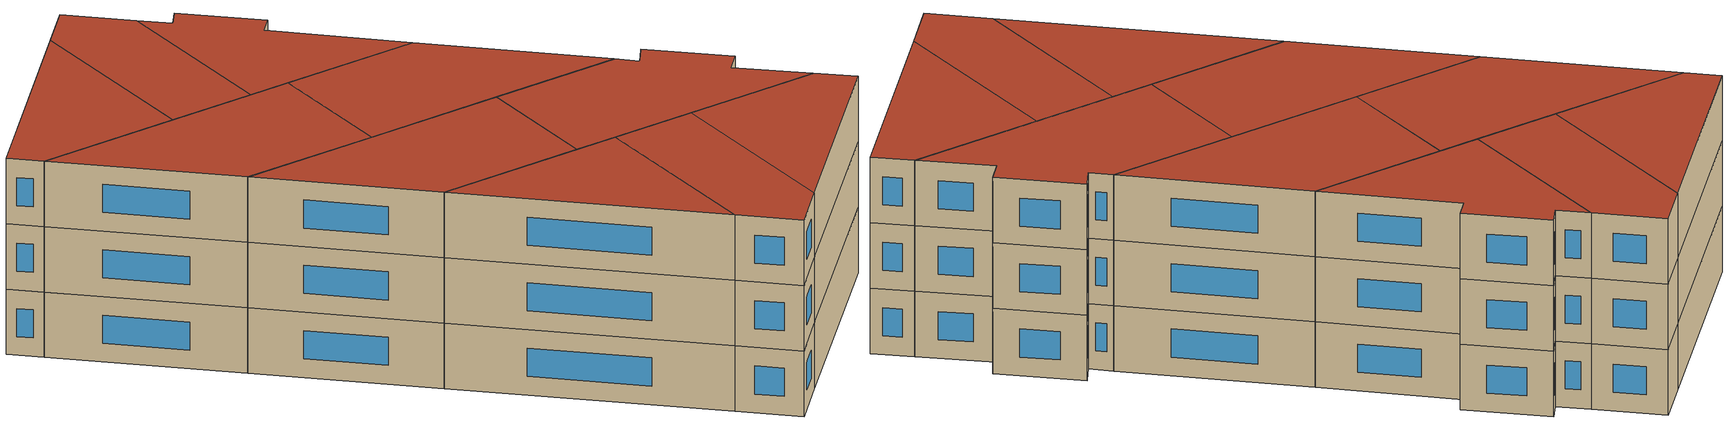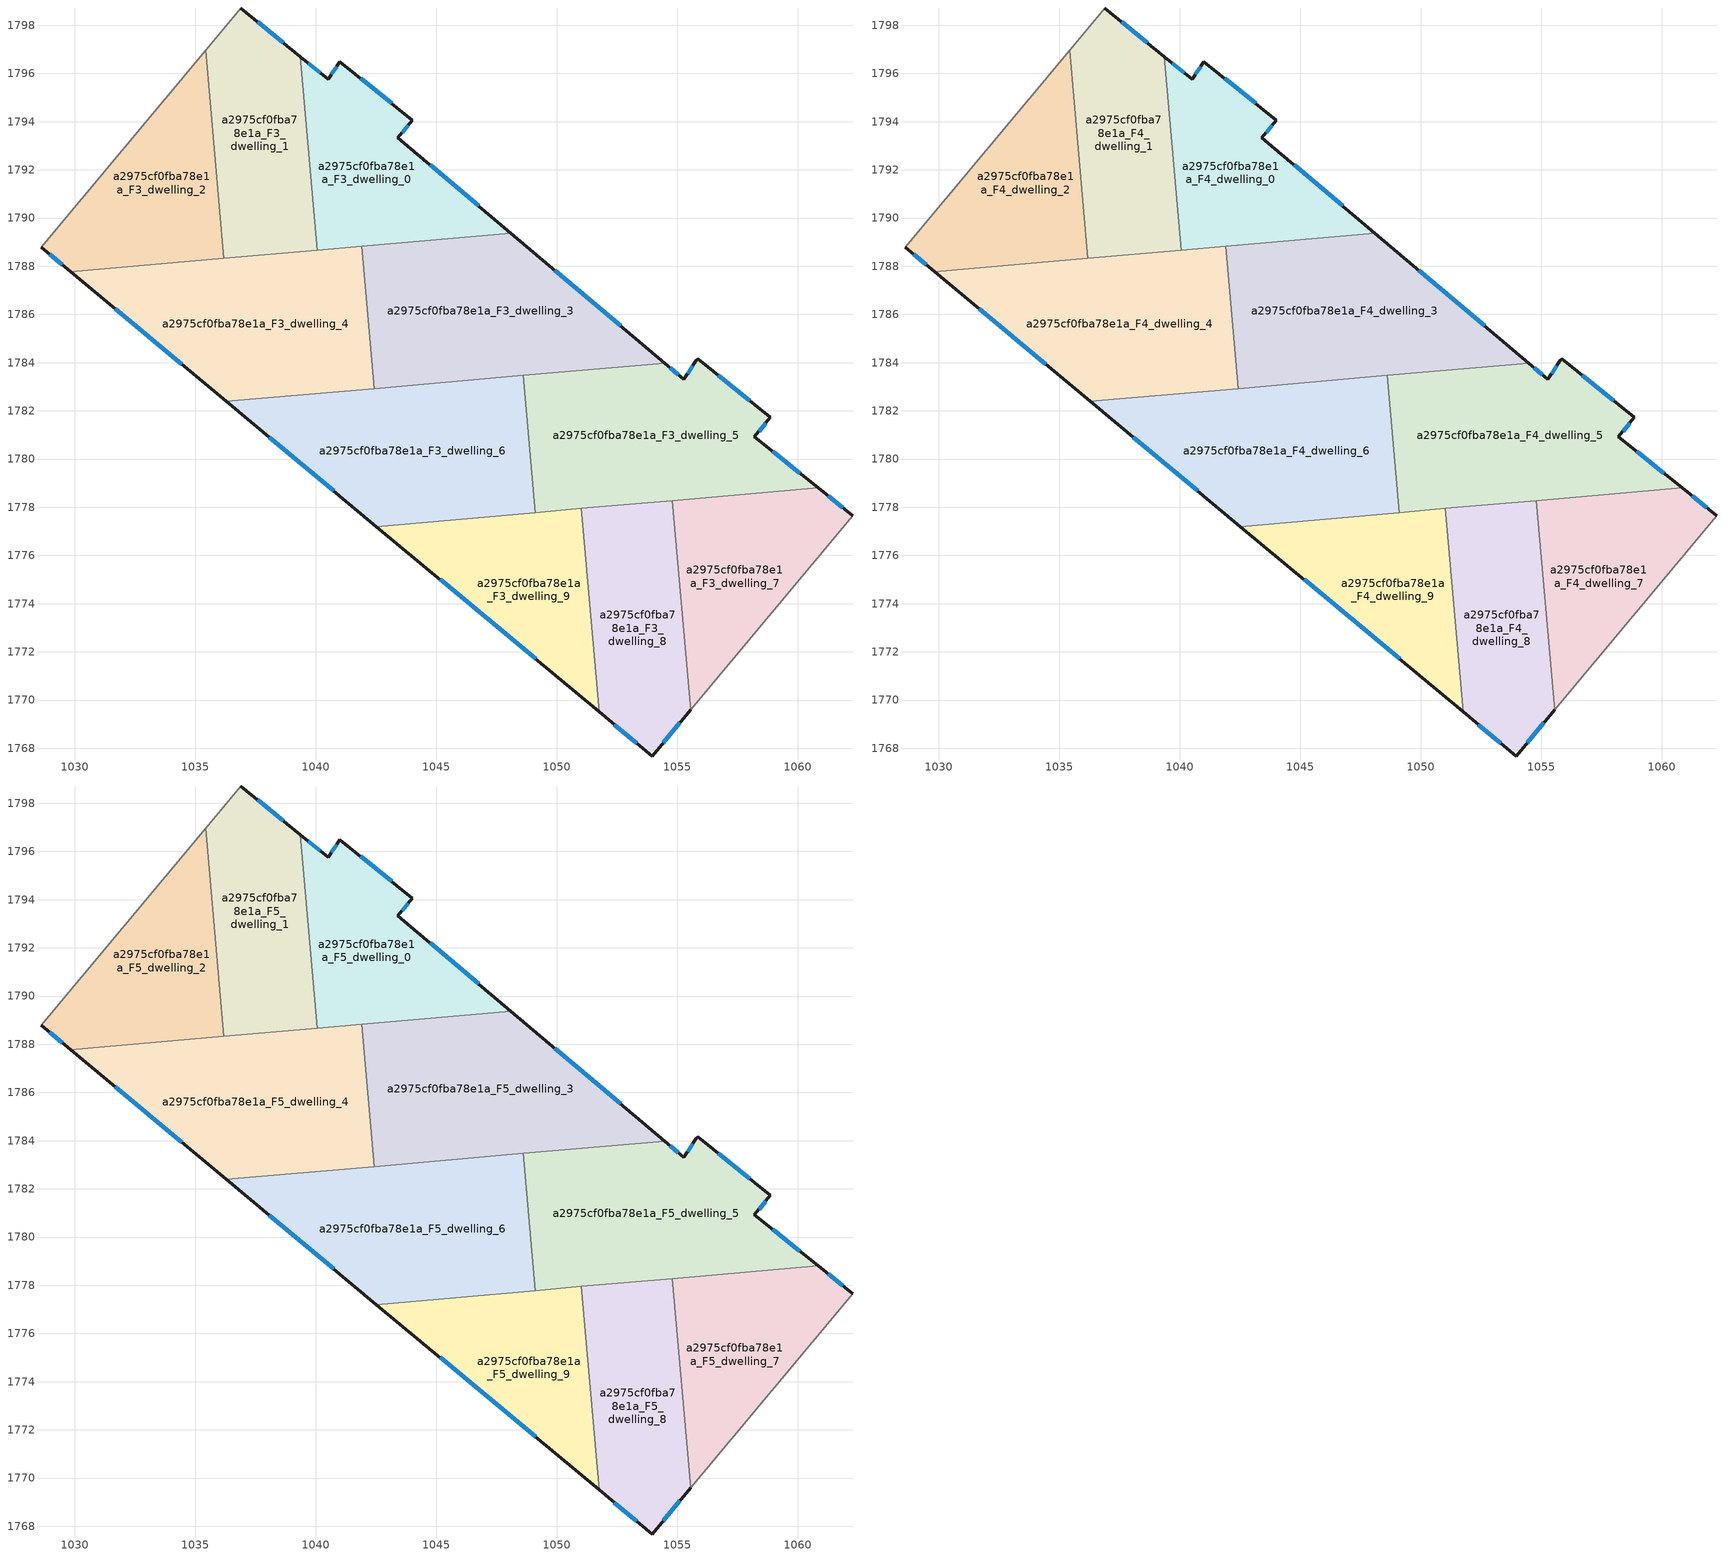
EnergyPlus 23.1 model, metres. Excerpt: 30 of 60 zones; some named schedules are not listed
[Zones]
a2975cf0fba78e1a_F3_dwelling_0
 floor to a2975cf0fba78e1a_F2_dwelling_0 (EU_floor_Construction): 1044,1794.06 1043.41,1793.34 1048.1,1789.38 1040.06,1788.67 1039.36,1796.7 1040.51,1795.76 1041.01,1796.49 z9
 wall outside (EU_wall_Construction): 1048.1,1789.38 1043.41,1793.34 1044,1794.06 1041.01,1796.49 1040.51,1795.76 1039.36,1796.7 z9:12
 wall to a2975cf0fba78e1a_F3_dwelling_1 (EU_wall_Construction): 1039.36,1796.7 1040.06,1788.67 z9:12
 wall to a2975cf0fba78e1a_F3_dwelling_3 (EU_wall_Construction): 1041.91,1788.83 1048.1,1789.38 z9:12
 wall to a2975cf0fba78e1a_F3_dwelling_4 (EU_wall_Construction): 1040.06,1788.67 1041.91,1788.83 z9:12
 window (EU_Window_Construction): 1040.18,1796.03 1039.69,1796.43 / 1040.86,1796.28 1040.65,1795.97 / 1043.15,1794.75 1041.86,1795.8 / 1043.58,1793.55 1043.83,1793.85 / 1046.76,1790.51 1044.75,1792.21 z9.86:11.14
a2975cf0fba78e1a_F3_dwelling_1
 floor to a2975cf0fba78e1a_F2_dwelling_1 (EU_floor_Construction): 1039.36,1796.7 1040.06,1788.67 1036.19,1788.33 1035.43,1796.96 1036.9,1798.72 z9
 wall outside (EU_wall_Construction): 1039.36,1796.7 1036.9,1798.72 z9:12
 wall to a2975cf0fba78e1a_F3_dwelling_2 (EU_wall_Construction): 1035.43,1796.96 1036.19,1788.33 z9:12
 wall adiabatic (EU_wall_Construction): 1036.9,1798.72 1035.43,1796.96 z9:12
 wall to a2975cf0fba78e1a_F3_dwelling_4 (EU_wall_Construction): 1036.19,1788.33 1040.06,1788.67 z9:12
 window (EU_Window_Construction): 1038.65,1797.28 1037.6,1798.14 z9.86:11.14
a2975cf0fba78e1a_F3_dwelling_2
 floor to a2975cf0fba78e1a_F2_dwelling_2 (EU_floor_Construction): 1035.43,1796.96 1036.19,1788.33 1029.83,1787.77 1028.6,1788.79 z9
 wall outside (EU_wall_Construction): 1028.6,1788.79 1029.83,1787.77 z9:12
 wall adiabatic (EU_wall_Construction): 1035.43,1796.96 1028.6,1788.79 z9:12
 wall to a2975cf0fba78e1a_F3_dwelling_4 (EU_wall_Construction): 1029.83,1787.77 1036.19,1788.33 z9:12
 window (EU_Window_Construction): 1028.95,1788.5 1029.48,1788.06 z9.86:11.14
a2975cf0fba78e1a_F3_dwelling_3
 floor to a2975cf0fba78e1a_F2_dwelling_3 (EU_floor_Construction): 1054.47,1783.98 1042.43,1782.93 1041.91,1788.83 1048.1,1789.38 z9
 wall outside (EU_wall_Construction): 1054.47,1783.98 1048.1,1789.38 z9:12
 wall to a2975cf0fba78e1a_F3_dwelling_4 (EU_wall_Construction): 1041.91,1788.83 1042.43,1782.93 z9:12
 wall to a2975cf0fba78e1a_F3_dwelling_6 (EU_wall_Construction): 1042.43,1782.93 1048.61,1783.47 z9:12
 wall to a2975cf0fba78e1a_F3_dwelling_5 (EU_wall_Construction): 1048.62,1783.47 1054.47,1783.98 z9:12
 window (EU_Window_Construction): 1052.65,1785.52 1049.92,1787.83 z9.86:11.14
a2975cf0fba78e1a_F3_dwelling_4
 floor to a2975cf0fba78e1a_F2_dwelling_4 (EU_floor_Construction): 1041.91,1788.83 1042.43,1782.93 1036.29,1782.39 1029.83,1787.77 z9
 wall outside (EU_wall_Construction): 1029.83,1787.77 1036.29,1782.39 z9:12
 wall to a2975cf0fba78e1a_F3_dwelling_6 (EU_wall_Construction): 1036.29,1782.39 1042.43,1782.93 z9:12
 window (EU_Window_Construction): 1031.67,1786.23 1034.44,1783.93 z9.86:11.14
a2975cf0fba78e1a_F3_dwelling_5
 floor to a2975cf0fba78e1a_F2_dwelling_5 (EU_floor_Construction): 1058.87,1781.72 1058.21,1780.92 1060.84,1778.81 1049.11,1777.78 1048.61,1783.47 1054.47,1783.98 1055.28,1783.3 1055.8,1784.1 1055.84,1784.17 z9
 wall outside (EU_wall_Construction): 1060.84,1778.81 1058.21,1780.92 1058.87,1781.72 1055.84,1784.17 1055.8,1784.1 1055.28,1783.3 1054.47,1783.98 z9:12
 wall to a2975cf0fba78e1a_F3_dwelling_6 (EU_wall_Construction): 1048.61,1783.47 1049.11,1777.78 z9:12
 wall to a2975cf0fba78e1a_F3_dwelling_7 (EU_wall_Construction): 1054.8,1778.28 1060.84,1778.81 z9:12
 wall to a2975cf0fba78e1a_F3_dwelling_8 (EU_wall_Construction): 1051.02,1777.95 1054.8,1778.28 z9:12
 wall to a2975cf0fba78e1a_F3_dwelling_9 (EU_wall_Construction): 1049.11,1777.78 1051.02,1777.95 z9:12
 window (EU_Window_Construction): 1060.09,1779.41 1058.96,1780.32 / 1055.05,1783.5 1054.7,1783.79 / 1055.65,1783.87 1055.43,1783.53 / 1058,1782.42 1056.71,1783.47 / 1058.39,1781.15 1058.68,1781.49 z9.86:11.14
a2975cf0fba78e1a_F3_dwelling_6
 floor to a2975cf0fba78e1a_F2_dwelling_6 (EU_floor_Construction): 1048.61,1783.47 1049.11,1777.78 1042.52,1777.2 1036.29,1782.39 z9
 wall outside (EU_wall_Construction): 1036.29,1782.39 1042.52,1777.2 z9:12
 wall to a2975cf0fba78e1a_F3_dwelling_9 (EU_wall_Construction): 1042.52,1777.2 1049.11,1777.78 z9:12
 window (EU_Window_Construction): 1038.07,1780.91 1040.74,1778.68 z9.86:11.14
a2975cf0fba78e1a_F3_dwelling_7
 floor to a2975cf0fba78e1a_F2_dwelling_7 (EU_floor_Construction): 1062.29,1777.65 1055.56,1769.6 1054.8,1778.28 1060.84,1778.81 z9
 wall outside (EU_wall_Construction): 1062.29,1777.65 1060.84,1778.81 z9:12
 wall adiabatic (EU_wall_Construction): 1055.56,1769.6 1062.29,1777.65 z9:12
 wall to a2975cf0fba78e1a_F3_dwelling_8 (EU_wall_Construction): 1054.8,1778.28 1055.56,1769.6 z9:12
 window (EU_Window_Construction): 1061.88,1777.98 1061.26,1778.48 z9.86:11.14
a2975cf0fba78e1a_F3_dwelling_8
 floor to a2975cf0fba78e1a_F2_dwelling_8 (EU_floor_Construction): 1054.8,1778.28 1055.56,1769.6 1053.96,1767.68 1051.76,1769.5 1051.02,1777.95 z9
 wall outside (EU_wall_Construction): 1051.76,1769.5 1053.96,1767.68 1055.56,1769.6 z9:12
 wall to a2975cf0fba78e1a_F3_dwelling_9 (EU_wall_Construction): 1051.02,1777.95 1051.76,1769.5 z9:12
 window (EU_Window_Construction): 1054.41,1768.23 1055.1,1769.05 / 1052.39,1768.98 1053.33,1768.2 z9.86:11.14
a2975cf0fba78e1a_F3_dwelling_9
 floor to a2975cf0fba78e1a_F2_dwelling_9 (EU_floor_Construction): 1051.02,1777.95 1051.76,1769.5 1042.52,1777.2 z9
 wall outside (EU_wall_Construction): 1042.52,1777.2 1051.76,1769.5 z9:12
 window (EU_Window_Construction): 1045.16,1775 1049.12,1771.7 z9.86:11.14
a2975cf0fba78e1a_F4_dwelling_0
 floor to a2975cf0fba78e1a_F3_dwelling_0 (EU_floor_Construction): 1044,1794.06 1043.41,1793.34 1048.1,1789.38 1040.06,1788.67 1039.36,1796.7 1040.51,1795.76 1041.01,1796.49 z12
 wall outside (EU_wall_Construction): 1048.1,1789.38 1043.41,1793.34 1044,1794.06 1041.01,1796.49 1040.51,1795.76 1039.36,1796.7 z12:15
 wall to a2975cf0fba78e1a_F4_dwelling_1 (EU_wall_Construction): 1039.36,1796.7 1040.06,1788.67 z12:15
 wall to a2975cf0fba78e1a_F4_dwelling_3 (EU_wall_Construction): 1041.91,1788.83 1048.1,1789.38 z12:15
 wall to a2975cf0fba78e1a_F4_dwelling_4 (EU_wall_Construction): 1040.06,1788.67 1041.91,1788.83 z12:15
 window (EU_Window_Construction): 1040.18,1796.03 1039.69,1796.43 / 1040.86,1796.28 1040.65,1795.97 / 1043.15,1794.75 1041.86,1795.8 / 1043.58,1793.55 1043.83,1793.85 / 1046.76,1790.51 1044.75,1792.21 z12.86:14.14
a2975cf0fba78e1a_F4_dwelling_1
 floor to a2975cf0fba78e1a_F3_dwelling_1 (EU_floor_Construction): 1039.36,1796.7 1040.06,1788.67 1036.19,1788.33 1035.43,1796.96 1036.9,1798.72 z12
 wall outside (EU_wall_Construction): 1039.36,1796.7 1036.9,1798.72 z12:15
 wall to a2975cf0fba78e1a_F4_dwelling_2 (EU_wall_Construction): 1035.43,1796.96 1036.19,1788.33 z12:15
 wall adiabatic (EU_wall_Construction): 1036.9,1798.72 1035.43,1796.96 z12:15
 wall to a2975cf0fba78e1a_F4_dwelling_4 (EU_wall_Construction): 1036.19,1788.33 1040.06,1788.67 z12:15
 window (EU_Window_Construction): 1038.65,1797.28 1037.6,1798.14 z12.86:14.14
a2975cf0fba78e1a_F4_dwelling_2
 floor to a2975cf0fba78e1a_F3_dwelling_2 (EU_floor_Construction): 1035.43,1796.96 1036.19,1788.33 1029.83,1787.77 1028.6,1788.79 z12
 wall outside (EU_wall_Construction): 1028.6,1788.79 1029.83,1787.77 z12:15
 wall adiabatic (EU_wall_Construction): 1035.43,1796.96 1028.6,1788.79 z12:15
 wall to a2975cf0fba78e1a_F4_dwelling_4 (EU_wall_Construction): 1029.83,1787.77 1036.19,1788.33 z12:15
 window (EU_Window_Construction): 1028.95,1788.5 1029.48,1788.06 z12.86:14.14
a2975cf0fba78e1a_F4_dwelling_3
 floor to a2975cf0fba78e1a_F3_dwelling_3 (EU_floor_Construction): 1054.47,1783.98 1042.43,1782.93 1041.91,1788.83 1048.1,1789.38 z12
 wall outside (EU_wall_Construction): 1054.47,1783.98 1048.1,1789.38 z12:15
 wall to a2975cf0fba78e1a_F4_dwelling_4 (EU_wall_Construction): 1041.91,1788.83 1042.43,1782.93 z12:15
 wall to a2975cf0fba78e1a_F4_dwelling_6 (EU_wall_Construction): 1042.43,1782.93 1048.61,1783.47 z12:15
 wall to a2975cf0fba78e1a_F4_dwelling_5 (EU_wall_Construction): 1048.62,1783.47 1054.47,1783.98 z12:15
 window (EU_Window_Construction): 1052.65,1785.52 1049.92,1787.83 z12.86:14.14
a2975cf0fba78e1a_F4_dwelling_4
 floor to a2975cf0fba78e1a_F3_dwelling_4 (EU_floor_Construction): 1041.91,1788.83 1042.43,1782.93 1036.29,1782.39 1029.83,1787.77 z12
 wall outside (EU_wall_Construction): 1029.83,1787.77 1036.29,1782.39 z12:15
 wall to a2975cf0fba78e1a_F4_dwelling_6 (EU_wall_Construction): 1036.29,1782.39 1042.43,1782.93 z12:15
 window (EU_Window_Construction): 1031.67,1786.23 1034.44,1783.93 z12.86:14.14
a2975cf0fba78e1a_F4_dwelling_5
 floor to a2975cf0fba78e1a_F3_dwelling_5 (EU_floor_Construction): 1058.87,1781.72 1058.21,1780.92 1060.84,1778.81 1049.11,1777.78 1048.61,1783.47 1054.47,1783.98 1055.28,1783.3 1055.8,1784.1 1055.84,1784.17 z12
 wall outside (EU_wall_Construction): 1060.84,1778.81 1058.21,1780.92 1058.87,1781.72 1055.84,1784.17 1055.8,1784.1 1055.28,1783.3 1054.47,1783.98 z12:15
 wall to a2975cf0fba78e1a_F4_dwelling_6 (EU_wall_Construction): 1048.61,1783.47 1049.11,1777.78 z12:15
 wall to a2975cf0fba78e1a_F4_dwelling_7 (EU_wall_Construction): 1054.8,1778.28 1060.84,1778.81 z12:15
 wall to a2975cf0fba78e1a_F4_dwelling_8 (EU_wall_Construction): 1051.02,1777.95 1054.8,1778.28 z12:15
 wall to a2975cf0fba78e1a_F4_dwelling_9 (EU_wall_Construction): 1049.11,1777.78 1051.02,1777.95 z12:15
 window (EU_Window_Construction): 1060.09,1779.41 1058.96,1780.32 / 1055.05,1783.5 1054.7,1783.79 / 1055.65,1783.87 1055.43,1783.53 / 1058,1782.42 1056.71,1783.47 / 1058.39,1781.15 1058.68,1781.49 z12.86:14.14
a2975cf0fba78e1a_F4_dwelling_6
 floor to a2975cf0fba78e1a_F3_dwelling_6 (EU_floor_Construction): 1048.61,1783.47 1049.11,1777.78 1042.52,1777.2 1036.29,1782.39 z12
 wall outside (EU_wall_Construction): 1036.29,1782.39 1042.52,1777.2 z12:15
 wall to a2975cf0fba78e1a_F4_dwelling_9 (EU_wall_Construction): 1042.52,1777.2 1049.11,1777.78 z12:15
 window (EU_Window_Construction): 1038.07,1780.91 1040.74,1778.68 z12.86:14.14
a2975cf0fba78e1a_F4_dwelling_7
 floor to a2975cf0fba78e1a_F3_dwelling_7 (EU_floor_Construction): 1062.29,1777.65 1055.56,1769.6 1054.8,1778.28 1060.84,1778.81 z12
 wall outside (EU_wall_Construction): 1062.29,1777.65 1060.84,1778.81 z12:15
 wall adiabatic (EU_wall_Construction): 1055.56,1769.6 1062.29,1777.65 z12:15
 wall to a2975cf0fba78e1a_F4_dwelling_8 (EU_wall_Construction): 1054.8,1778.28 1055.56,1769.6 z12:15
 window (EU_Window_Construction): 1061.88,1777.98 1061.26,1778.48 z12.86:14.14
a2975cf0fba78e1a_F4_dwelling_8
 floor to a2975cf0fba78e1a_F3_dwelling_8 (EU_floor_Construction): 1054.8,1778.28 1055.56,1769.6 1053.96,1767.68 1051.76,1769.5 1051.02,1777.95 z12
 wall outside (EU_wall_Construction): 1051.76,1769.5 1053.96,1767.68 1055.56,1769.6 z12:15
 wall to a2975cf0fba78e1a_F4_dwelling_9 (EU_wall_Construction): 1051.02,1777.95 1051.76,1769.5 z12:15
 window (EU_Window_Construction): 1054.41,1768.23 1055.1,1769.05 / 1052.39,1768.98 1053.33,1768.2 z12.86:14.14
a2975cf0fba78e1a_F4_dwelling_9
 floor to a2975cf0fba78e1a_F3_dwelling_9 (EU_floor_Construction): 1051.02,1777.95 1051.76,1769.5 1042.52,1777.2 z12
 wall outside (EU_wall_Construction): 1042.52,1777.2 1051.76,1769.5 z12:15
 window (EU_Window_Construction): 1045.16,1775 1049.12,1771.7 z12.86:14.14
a2975cf0fba78e1a_F5_dwelling_0
 floor to a2975cf0fba78e1a_F4_dwelling_0 (EU_floor_Construction): 1044,1794.06 1043.41,1793.34 1048.1,1789.38 1040.06,1788.67 1039.36,1796.7 1040.51,1795.76 1041.01,1796.49 z15
 wall outside (EU_wall_Construction): 1048.1,1789.38 1043.41,1793.34 1044,1794.06 1041.01,1796.49 1040.51,1795.76 1039.36,1796.7 z15:18
 wall to a2975cf0fba78e1a_F5_dwelling_1 (EU_wall_Construction): 1039.36,1796.7 1040.06,1788.67 z15:18
 wall to a2975cf0fba78e1a_F5_dwelling_3 (EU_wall_Construction): 1041.91,1788.83 1048.1,1789.38 z15:18
 wall to a2975cf0fba78e1a_F5_dwelling_4 (EU_wall_Construction): 1040.06,1788.67 1041.91,1788.83 z15:18
 window (EU_Window_Construction): 1040.18,1796.03 1039.69,1796.43 / 1040.86,1796.28 1040.65,1795.97 / 1043.15,1794.75 1041.86,1795.8 / 1043.58,1793.55 1043.83,1793.85 / 1046.76,1790.51 1044.75,1792.21 z15.86:17.14
 roof outside (EU_roof_Construction): 1048.1,1789.38 1043.41,1793.34 1044,1794.06 1041.01,1796.49 1040.51,1795.76 1039.36,1796.7 1040.06,1788.67 z18
a2975cf0fba78e1a_F5_dwelling_1
 floor to a2975cf0fba78e1a_F4_dwelling_1 (EU_floor_Construction): 1039.36,1796.7 1040.06,1788.67 1036.19,1788.33 1035.43,1796.96 1036.9,1798.72 z15
 wall outside (EU_wall_Construction): 1039.36,1796.7 1036.9,1798.72 z15:18
 wall to a2975cf0fba78e1a_F5_dwelling_2 (EU_wall_Construction): 1035.43,1796.96 1036.19,1788.33 z15:18
 wall adiabatic (EU_wall_Construction): 1036.9,1798.72 1035.43,1796.96 z15:18
 wall to a2975cf0fba78e1a_F5_dwelling_4 (EU_wall_Construction): 1036.19,1788.33 1040.06,1788.67 z15:18
 window (EU_Window_Construction): 1038.65,1797.28 1037.6,1798.14 z15.86:17.14
 roof outside (EU_roof_Construction): 1040.06,1788.67 1039.36,1796.7 1036.9,1798.72 1035.43,1796.96 1036.19,1788.33 z18
a2975cf0fba78e1a_F5_dwelling_2
 floor to a2975cf0fba78e1a_F4_dwelling_2 (EU_floor_Construction): 1035.43,1796.96 1036.19,1788.33 1029.83,1787.77 1028.6,1788.79 z15
 wall outside (EU_wall_Construction): 1028.6,1788.79 1029.83,1787.77 z15:18
 wall adiabatic (EU_wall_Construction): 1035.43,1796.96 1028.6,1788.79 z15:18
 wall to a2975cf0fba78e1a_F5_dwelling_4 (EU_wall_Construction): 1029.83,1787.77 1036.19,1788.33 z15:18
 window (EU_Window_Construction): 1028.95,1788.5 1029.48,1788.06 z15.86:17.14
 roof outside (EU_roof_Construction): 1036.19,1788.33 1035.43,1796.96 1028.6,1788.79 1029.83,1787.77 z18
a2975cf0fba78e1a_F5_dwelling_3
 floor to a2975cf0fba78e1a_F4_dwelling_3 (EU_floor_Construction): 1054.47,1783.98 1042.43,1782.93 1041.91,1788.83 1048.1,1789.38 z15
 wall outside (EU_wall_Construction): 1054.47,1783.98 1048.1,1789.38 z15:18
 wall to a2975cf0fba78e1a_F5_dwelling_4 (EU_wall_Construction): 1041.91,1788.83 1042.43,1782.93 z15:18
 wall to a2975cf0fba78e1a_F5_dwelling_6 (EU_wall_Construction): 1042.43,1782.93 1048.61,1783.47 z15:18
 wall to a2975cf0fba78e1a_F5_dwelling_5 (EU_wall_Construction): 1048.62,1783.47 1054.47,1783.98 z15:18
 window (EU_Window_Construction): 1052.65,1785.52 1049.92,1787.83 z15.86:17.14
 roof outside (EU_roof_Construction): 1054.47,1783.98 1048.1,1789.38 1041.91,1788.83 1042.43,1782.93 z18
a2975cf0fba78e1a_F5_dwelling_4
 floor to a2975cf0fba78e1a_F4_dwelling_4 (EU_floor_Construction): 1041.91,1788.83 1042.43,1782.93 1036.29,1782.39 1029.83,1787.77 z15
 wall outside (EU_wall_Construction): 1029.83,1787.77 1036.29,1782.39 z15:18
 wall to a2975cf0fba78e1a_F5_dwelling_6 (EU_wall_Construction): 1036.29,1782.39 1042.43,1782.93 z15:18
 window (EU_Window_Construction): 1031.67,1786.23 1034.44,1783.93 z15.86:17.14
 roof outside (EU_roof_Construction): 1042.43,1782.93 1041.91,1788.83 1029.83,1787.77 1036.29,1782.39 z18
a2975cf0fba78e1a_F5_dwelling_5
 floor to a2975cf0fba78e1a_F4_dwelling_5 (EU_floor_Construction): 1058.87,1781.72 1058.21,1780.92 1060.84,1778.81 1049.11,1777.78 1048.61,1783.47 1054.47,1783.98 1055.28,1783.3 1055.8,1784.1 1055.84,1784.17 z15
 wall outside (EU_wall_Construction): 1060.84,1778.81 1058.21,1780.92 1058.87,1781.72 1055.84,1784.17 1055.8,1784.1 1055.28,1783.3 1054.47,1783.98 z15:18
 wall to a2975cf0fba78e1a_F5_dwelling_6 (EU_wall_Construction): 1048.61,1783.47 1049.11,1777.78 z15:18
 wall to a2975cf0fba78e1a_F5_dwelling_7 (EU_wall_Construction): 1054.8,1778.28 1060.84,1778.81 z15:18
 wall to a2975cf0fba78e1a_F5_dwelling_8 (EU_wall_Construction): 1051.02,1777.95 1054.8,1778.28 z15:18
 wall to a2975cf0fba78e1a_F5_dwelling_9 (EU_wall_Construction): 1049.11,1777.78 1051.02,1777.95 z15:18
 window (EU_Window_Construction): 1060.09,1779.41 1058.96,1780.32 / 1055.05,1783.5 1054.7,1783.79 / 1055.65,1783.87 1055.43,1783.53 / 1058,1782.42 1056.71,1783.47 / 1058.39,1781.15 1058.68,1781.49 z15.86:17.14
 roof outside (EU_roof_Construction): 1060.84,1778.81 1058.21,1780.92 1058.87,1781.72 1055.84,1784.17 1055.8,1784.1 1055.28,1783.3 1054.47,1783.98 1048.61,1783.47 1049.11,1777.78 z18
a2975cf0fba78e1a_F5_dwelling_6
 floor to a2975cf0fba78e1a_F4_dwelling_6 (EU_floor_Construction): 1048.61,1783.47 1049.11,1777.78 1042.52,1777.2 1036.29,1782.39 z15
 wall outside (EU_wall_Construction): 1036.29,1782.39 1042.52,1777.2 z15:18
 wall to a2975cf0fba78e1a_F5_dwelling_9 (EU_wall_Construction): 1042.52,1777.2 1049.11,1777.78 z15:18
 window (EU_Window_Construction): 1038.07,1780.91 1040.74,1778.68 z15.86:17.14
 roof outside (EU_roof_Construction): 1049.11,1777.78 1048.61,1783.47 1036.29,1782.39 1042.52,1777.2 z18
a2975cf0fba78e1a_F5_dwelling_7
 floor to a2975cf0fba78e1a_F4_dwelling_7 (EU_floor_Construction): 1062.29,1777.65 1055.56,1769.6 1054.8,1778.28 1060.84,1778.81 z15
 wall outside (EU_wall_Construction): 1062.29,1777.65 1060.84,1778.81 z15:18
 wall adiabatic (EU_wall_Construction): 1055.56,1769.6 1062.29,1777.65 z15:18
 wall to a2975cf0fba78e1a_F5_dwelling_8 (EU_wall_Construction): 1054.8,1778.28 1055.56,1769.6 z15:18
 window (EU_Window_Construction): 1061.88,1777.98 1061.26,1778.48 z15.86:17.14
 roof outside (EU_roof_Construction): 1055.56,1769.6 1062.29,1777.65 1060.84,1778.81 1054.8,1778.28 z18
a2975cf0fba78e1a_F5_dwelling_8
 floor to a2975cf0fba78e1a_F4_dwelling_8 (EU_floor_Construction): 1054.8,1778.28 1055.56,1769.6 1053.96,1767.68 1051.76,1769.5 1051.02,1777.95 z15
 wall outside (EU_wall_Construction): 1051.76,1769.5 1053.96,1767.68 1055.56,1769.6 z15:18
 wall to a2975cf0fba78e1a_F5_dwelling_9 (EU_wall_Construction): 1051.02,1777.95 1051.76,1769.5 z15:18
 window (EU_Window_Construction): 1054.41,1768.23 1055.1,1769.05 / 1052.39,1768.98 1053.33,1768.2 z15.86:17.14
 roof outside (EU_roof_Construction): 1053.96,1767.68 1055.56,1769.6 1054.8,1778.28 1051.02,1777.95 1051.76,1769.5 z18
a2975cf0fba78e1a_F5_dwelling_9
 floor to a2975cf0fba78e1a_F4_dwelling_9 (EU_floor_Construction): 1051.02,1777.95 1051.76,1769.5 1042.52,1777.2 z15
 wall outside (EU_wall_Construction): 1042.52,1777.2 1051.76,1769.5 z15:18
 window (EU_Window_Construction): 1045.16,1775 1049.12,1771.7 z15.86:17.14
 roof outside (EU_roof_Construction): 1051.76,1769.5 1051.02,1777.95 1042.52,1777.2 z18
[Building]
EU S2 Campaign: North Axis=0; Terrain=City; Solar Distribution=FullExterior
[Site:Location]
Helsinki-Vantaa.AP: Latitude=60.317; Longitude=24.963; Time Zone=2; Elevation=54.6
[SizingPeriod:WeatherFileDays]
AnnualSizingPeriod: Begin Month=1; Begin Day of Month=1; End Month=12; End Day of Month=31; Day of Week for Start Day=Monday; Use Weather File Daylight Saving Period=No; Use Weather File Rain and Snow Indicators=No
[MATERIAL]
EU_InternalMass_Material: Roughness=MediumRough; Thickness=0.1; Conductivity=1; Density=1800; Specific Heat=900; Thermal Absorptance=0.9; Solar Absorptance=0.7; Visible Absorptance=0.7
[MATERIAL:NOMASS] Roughness=MediumRough; Thermal Absorptance=0.9; Solar Absorptance=0.7; Visible Absorptance=0.7
Name | Thermal Resistance
EU_wall_NoMass | 1.10183
EU_roof_NoMass; EU_floor_NoMass | 1.70606
[WINDOWMATERIAL:SIMPLEGLAZINGSYSTEM]
EU_Window_SimpleGlazing: UFactor=3.11035; Solar Heat Gain Coefficient=0.8; Visible Transmittance=0.8
[CONSTRUCTION]
EU_wall_Construction: EU_wall_NoMass
EU_roof_Construction: EU_roof_NoMass
EU_floor_Construction: EU_floor_NoMass
EU_Window_Construction: EU_Window_SimpleGlazing
EU_InternalMass_Construction: EU_InternalMass_Material
[ZONE] Type=1; Multiplier=1; Ceiling Height=autocalculate; Floor Area=autocalculate; Part of Total Floor Area=Yes
Name | Volume
a2975cf0fba78e1a_F3_dwelling_0; a2975cf0fba78e1a_F4_dwelling_0; a2975cf0fba78e1a_F5_dwelling_0 | 108.488
a2975cf0fba78e1a_F3_dwelling_1; a2975cf0fba78e1a_F4_dwelling_1; a2975cf0fba78e1a_F5_dwelling_1 | 108.48
a2975cf0fba78e1a_F3_dwelling_2; a2975cf0fba78e1a_F4_dwelling_2; a2975cf0fba78e1a_F5_dwelling_2 | 108.467
a2975cf0fba78e1a_F3_dwelling_3; a2975cf0fba78e1a_F4_dwelling_3; a2975cf0fba78e1a_F5_dwelling_3 | 162.708
a2975cf0fba78e1a_F3_dwelling_4; a2975cf0fba78e1a_F4_dwelling_4; a2975cf0fba78e1a_F5_dwelling_4 | 162.706
a2975cf0fba78e1a_F3_dwelling_5; a2975cf0fba78e1a_F4_dwelling_5; a2975cf0fba78e1a_F5_dwelling_5 | 162.711
a2975cf0fba78e1a_F3_dwelling_6; a2975cf0fba78e1a_F4_dwelling_6; a2975cf0fba78e1a_F5_dwelling_6 | 162.713
a2975cf0fba78e1a_F3_dwelling_7; a2975cf0fba78e1a_F4_dwelling_7; a2975cf0fba78e1a_F5_dwelling_7 | 108.485
a2975cf0fba78e1a_F3_dwelling_8; a2975cf0fba78e1a_F4_dwelling_8; a2975cf0fba78e1a_F5_dwelling_8 | 108.478
a2975cf0fba78e1a_F3_dwelling_9; a2975cf0fba78e1a_F4_dwelling_9; a2975cf0fba78e1a_F5_dwelling_9 | 108.504
[INTERNALMASS] Construction=EU_InternalMass_Construction
Name | Zone or ZoneList | Surface Area
a2975cf0fba78e1a_F3_dwelling_0_EU_InternalMass | a2975cf0fba78e1a_F3_dwelling_0 | 36.1626
a2975cf0fba78e1a_F3_dwelling_1_EU_InternalMass | a2975cf0fba78e1a_F3_dwelling_1 | 36.1599
a2975cf0fba78e1a_F3_dwelling_2_EU_InternalMass | a2975cf0fba78e1a_F3_dwelling_2 | 36.1557
a2975cf0fba78e1a_F3_dwelling_3_EU_InternalMass | a2975cf0fba78e1a_F3_dwelling_3 | 54.2405
a2975cf0fba78e1a_F3_dwelling_4_EU_InternalMass | a2975cf0fba78e1a_F3_dwelling_4 | 54.2354
a2975cf0fba78e1a_F3_dwelling_5_EU_InternalMass | a2975cf0fba78e1a_F3_dwelling_5 | 54.2372
a2975cf0fba78e1a_F3_dwelling_6_EU_InternalMass | a2975cf0fba78e1a_F3_dwelling_6 | 54.2379
a2975cf0fba78e1a_F3_dwelling_7_EU_InternalMass | a2975cf0fba78e1a_F3_dwelling_7 | 36.1617
a2975cf0fba78e1a_F3_dwelling_8_EU_InternalMass | a2975cf0fba78e1a_F3_dwelling_8 | 36.1594
a2975cf0fba78e1a_F3_dwelling_9_EU_InternalMass | a2975cf0fba78e1a_F3_dwelling_9 | 36.168
a2975cf0fba78e1a_F4_dwelling_0_EU_InternalMass | a2975cf0fba78e1a_F4_dwelling_0 | 36.1626
a2975cf0fba78e1a_F4_dwelling_1_EU_InternalMass | a2975cf0fba78e1a_F4_dwelling_1 | 36.1599
a2975cf0fba78e1a_F4_dwelling_2_EU_InternalMass | a2975cf0fba78e1a_F4_dwelling_2 | 36.1557
a2975cf0fba78e1a_F4_dwelling_3_EU_InternalMass | a2975cf0fba78e1a_F4_dwelling_3 | 54.2405
a2975cf0fba78e1a_F4_dwelling_4_EU_InternalMass | a2975cf0fba78e1a_F4_dwelling_4 | 54.2354
a2975cf0fba78e1a_F4_dwelling_5_EU_InternalMass | a2975cf0fba78e1a_F4_dwelling_5 | 54.2372
a2975cf0fba78e1a_F4_dwelling_6_EU_InternalMass | a2975cf0fba78e1a_F4_dwelling_6 | 54.2379
a2975cf0fba78e1a_F4_dwelling_7_EU_InternalMass | a2975cf0fba78e1a_F4_dwelling_7 | 36.1617
a2975cf0fba78e1a_F4_dwelling_8_EU_InternalMass | a2975cf0fba78e1a_F4_dwelling_8 | 36.1594
a2975cf0fba78e1a_F4_dwelling_9_EU_InternalMass | a2975cf0fba78e1a_F4_dwelling_9 | 36.168
a2975cf0fba78e1a_F5_dwelling_0_EU_InternalMass | a2975cf0fba78e1a_F5_dwelling_0 | 36.1626
a2975cf0fba78e1a_F5_dwelling_1_EU_InternalMass | a2975cf0fba78e1a_F5_dwelling_1 | 36.1599
a2975cf0fba78e1a_F5_dwelling_2_EU_InternalMass | a2975cf0fba78e1a_F5_dwelling_2 | 36.1557
a2975cf0fba78e1a_F5_dwelling_3_EU_InternalMass | a2975cf0fba78e1a_F5_dwelling_3 | 54.2405
a2975cf0fba78e1a_F5_dwelling_4_EU_InternalMass | a2975cf0fba78e1a_F5_dwelling_4 | 54.2354
a2975cf0fba78e1a_F5_dwelling_5_EU_InternalMass | a2975cf0fba78e1a_F5_dwelling_5 | 54.2372
a2975cf0fba78e1a_F5_dwelling_6_EU_InternalMass | a2975cf0fba78e1a_F5_dwelling_6 | 54.2379
a2975cf0fba78e1a_F5_dwelling_7_EU_InternalMass | a2975cf0fba78e1a_F5_dwelling_7 | 36.1617
a2975cf0fba78e1a_F5_dwelling_8_EU_InternalMass | a2975cf0fba78e1a_F5_dwelling_8 | 36.1594
a2975cf0fba78e1a_F5_dwelling_9_EU_InternalMass | a2975cf0fba78e1a_F5_dwelling_9 | 36.168
[OTHEREQUIPMENT] Fuel Type=Electricity; Design Level Calculation Method=Watts/Area; Power per Zone Floor Area=1; Fraction Latent=0; Fraction Radiant=0; Fraction Lost=0; Carbon Dioxide Generation Rate=0; EndUse Subcategory=EU_Step8_InternalGains
Name | Zone or ZoneList or Space or SpaceList | Schedule
EU_Step8_InternalGain_a2975cf0fba78e1a_F3_dwelling_0_f000 | a2975cf0fba78e1a_F3_dwelling_0 | EU_Step8_GainSchedule_a2975cf0fba78e1a_F3_dwelling_0_f000
EU_Step8_InternalGain_a2975cf0fba78e1a_F3_dwelling_1_f000 | a2975cf0fba78e1a_F3_dwelling_1 | EU_Step8_GainSchedule_a2975cf0fba78e1a_F3_dwelling_1_f000
EU_Step8_InternalGain_a2975cf0fba78e1a_F3_dwelling_2_f000 | a2975cf0fba78e1a_F3_dwelling_2 | EU_Step8_GainSchedule_a2975cf0fba78e1a_F3_dwelling_2_f000
EU_Step8_InternalGain_a2975cf0fba78e1a_F3_dwelling_3_f000 | a2975cf0fba78e1a_F3_dwelling_3 | EU_Step8_GainSchedule_a2975cf0fba78e1a_F3_dwelling_3_f000
EU_Step8_InternalGain_a2975cf0fba78e1a_F3_dwelling_4_f000 | a2975cf0fba78e1a_F3_dwelling_4 | EU_Step8_GainSchedule_a2975cf0fba78e1a_F3_dwelling_4_f000
EU_Step8_InternalGain_a2975cf0fba78e1a_F3_dwelling_5_f000 | a2975cf0fba78e1a_F3_dwelling_5 | EU_Step8_GainSchedule_a2975cf0fba78e1a_F3_dwelling_5_f000
EU_Step8_InternalGain_a2975cf0fba78e1a_F3_dwelling_6_f000 | a2975cf0fba78e1a_F3_dwelling_6 | EU_Step8_GainSchedule_a2975cf0fba78e1a_F3_dwelling_6_f000
EU_Step8_InternalGain_a2975cf0fba78e1a_F3_dwelling_7_f000 | a2975cf0fba78e1a_F3_dwelling_7 | EU_Step8_GainSchedule_a2975cf0fba78e1a_F3_dwelling_7_f000
EU_Step8_InternalGain_a2975cf0fba78e1a_F3_dwelling_8_f000 | a2975cf0fba78e1a_F3_dwelling_8 | EU_Step8_GainSchedule_a2975cf0fba78e1a_F3_dwelling_8_f000
EU_Step8_InternalGain_a2975cf0fba78e1a_F3_dwelling_9_f000 | a2975cf0fba78e1a_F3_dwelling_9 | EU_Step8_GainSchedule_a2975cf0fba78e1a_F3_dwelling_9_f000
EU_Step8_InternalGain_a2975cf0fba78e1a_F4_dwelling_0_f000 | a2975cf0fba78e1a_F4_dwelling_0 | EU_Step8_GainSchedule_a2975cf0fba78e1a_F4_dwelling_0_f000
EU_Step8_InternalGain_a2975cf0fba78e1a_F4_dwelling_1_f000 | a2975cf0fba78e1a_F4_dwelling_1 | EU_Step8_GainSchedule_a2975cf0fba78e1a_F4_dwelling_1_f000
EU_Step8_InternalGain_a2975cf0fba78e1a_F4_dwelling_2_f000 | a2975cf0fba78e1a_F4_dwelling_2 | EU_Step8_GainSchedule_a2975cf0fba78e1a_F4_dwelling_2_f000
EU_Step8_InternalGain_a2975cf0fba78e1a_F4_dwelling_3_f000 | a2975cf0fba78e1a_F4_dwelling_3 | EU_Step8_GainSchedule_a2975cf0fba78e1a_F4_dwelling_3_f000
EU_Step8_InternalGain_a2975cf0fba78e1a_F4_dwelling_4_f000 | a2975cf0fba78e1a_F4_dwelling_4 | EU_Step8_GainSchedule_a2975cf0fba78e1a_F4_dwelling_4_f000
EU_Step8_InternalGain_a2975cf0fba78e1a_F4_dwelling_5_f000 | a2975cf0fba78e1a_F4_dwelling_5 | EU_Step8_GainSchedule_a2975cf0fba78e1a_F4_dwelling_5_f000
EU_Step8_InternalGain_a2975cf0fba78e1a_F4_dwelling_6_f000 | a2975cf0fba78e1a_F4_dwelling_6 | EU_Step8_GainSchedule_a2975cf0fba78e1a_F4_dwelling_6_f000
EU_Step8_InternalGain_a2975cf0fba78e1a_F4_dwelling_7_f000 | a2975cf0fba78e1a_F4_dwelling_7 | EU_Step8_GainSchedule_a2975cf0fba78e1a_F4_dwelling_7_f000
EU_Step8_InternalGain_a2975cf0fba78e1a_F4_dwelling_8_f000 | a2975cf0fba78e1a_F4_dwelling_8 | EU_Step8_GainSchedule_a2975cf0fba78e1a_F4_dwelling_8_f000
EU_Step8_InternalGain_a2975cf0fba78e1a_F4_dwelling_9_f000 | a2975cf0fba78e1a_F4_dwelling_9 | EU_Step8_GainSchedule_a2975cf0fba78e1a_F4_dwelling_9_f000
EU_Step8_InternalGain_a2975cf0fba78e1a_F5_dwelling_0_f000 | a2975cf0fba78e1a_F5_dwelling_0 | EU_Step8_GainSchedule_a2975cf0fba78e1a_F5_dwelling_0_f000
EU_Step8_InternalGain_a2975cf0fba78e1a_F5_dwelling_1_f000 | a2975cf0fba78e1a_F5_dwelling_1 | EU_Step8_GainSchedule_a2975cf0fba78e1a_F5_dwelling_1_f000
EU_Step8_InternalGain_a2975cf0fba78e1a_F5_dwelling_2_f000 | a2975cf0fba78e1a_F5_dwelling_2 | EU_Step8_GainSchedule_a2975cf0fba78e1a_F5_dwelling_2_f000
EU_Step8_InternalGain_a2975cf0fba78e1a_F5_dwelling_3_f000 | a2975cf0fba78e1a_F5_dwelling_3 | EU_Step8_GainSchedule_a2975cf0fba78e1a_F5_dwelling_3_f000
EU_Step8_InternalGain_a2975cf0fba78e1a_F5_dwelling_4_f000 | a2975cf0fba78e1a_F5_dwelling_4 | EU_Step8_GainSchedule_a2975cf0fba78e1a_F5_dwelling_4_f000
EU_Step8_InternalGain_a2975cf0fba78e1a_F5_dwelling_5_f000 | a2975cf0fba78e1a_F5_dwelling_5 | EU_Step8_GainSchedule_a2975cf0fba78e1a_F5_dwelling_5_f000
EU_Step8_InternalGain_a2975cf0fba78e1a_F5_dwelling_6_f000 | a2975cf0fba78e1a_F5_dwelling_6 | EU_Step8_GainSchedule_a2975cf0fba78e1a_F5_dwelling_6_f000
EU_Step8_InternalGain_a2975cf0fba78e1a_F5_dwelling_7_f000 | a2975cf0fba78e1a_F5_dwelling_7 | EU_Step8_GainSchedule_a2975cf0fba78e1a_F5_dwelling_7_f000
EU_Step8_InternalGain_a2975cf0fba78e1a_F5_dwelling_8_f000 | a2975cf0fba78e1a_F5_dwelling_8 | EU_Step8_GainSchedule_a2975cf0fba78e1a_F5_dwelling_8_f000
EU_Step8_InternalGain_a2975cf0fba78e1a_F5_dwelling_9_f000 | a2975cf0fba78e1a_F5_dwelling_9 | EU_Step8_GainSchedule_a2975cf0fba78e1a_F5_dwelling_9_f000
[ZONEVENTILATION:DESIGNFLOWRATE] Schedule=EU_AlwaysOn; Design Flow Rate Calculation Method=AirChanges/Hour; Air Changes per Hour=0.756316; Ventilation Type=Natural; Fan Pressure Rise=0; Fan Total Efficiency=1; Constant Term Coefficient=1; Temperature Term Coefficient=0; Velocity Term Coefficient=0; Velocity Squared Term Coefficient=0; Minimum Indoor Temperature=-100; Maximum Indoor Temperature=100; Delta Temperature=-100; Minimum Outdoor Temperature=-100; Maximum Outdoor Temperature=100; Maximum Wind Speed=40
Name | Zone or ZoneList or Space or SpaceList
EU_ConstantAir_a2975cf0fba78e1a_F3_dwelling_0 | a2975cf0fba78e1a_F3_dwelling_0
EU_ConstantAir_a2975cf0fba78e1a_F3_dwelling_1 | a2975cf0fba78e1a_F3_dwelling_1
EU_ConstantAir_a2975cf0fba78e1a_F3_dwelling_2 | a2975cf0fba78e1a_F3_dwelling_2
EU_ConstantAir_a2975cf0fba78e1a_F3_dwelling_3 | a2975cf0fba78e1a_F3_dwelling_3
EU_ConstantAir_a2975cf0fba78e1a_F3_dwelling_4 | a2975cf0fba78e1a_F3_dwelling_4
EU_ConstantAir_a2975cf0fba78e1a_F3_dwelling_5 | a2975cf0fba78e1a_F3_dwelling_5
EU_ConstantAir_a2975cf0fba78e1a_F3_dwelling_6 | a2975cf0fba78e1a_F3_dwelling_6
EU_ConstantAir_a2975cf0fba78e1a_F3_dwelling_7 | a2975cf0fba78e1a_F3_dwelling_7
EU_ConstantAir_a2975cf0fba78e1a_F3_dwelling_8 | a2975cf0fba78e1a_F3_dwelling_8
EU_ConstantAir_a2975cf0fba78e1a_F3_dwelling_9 | a2975cf0fba78e1a_F3_dwelling_9
EU_ConstantAir_a2975cf0fba78e1a_F4_dwelling_0 | a2975cf0fba78e1a_F4_dwelling_0
EU_ConstantAir_a2975cf0fba78e1a_F4_dwelling_1 | a2975cf0fba78e1a_F4_dwelling_1
EU_ConstantAir_a2975cf0fba78e1a_F4_dwelling_2 | a2975cf0fba78e1a_F4_dwelling_2
EU_ConstantAir_a2975cf0fba78e1a_F4_dwelling_3 | a2975cf0fba78e1a_F4_dwelling_3
EU_ConstantAir_a2975cf0fba78e1a_F4_dwelling_4 | a2975cf0fba78e1a_F4_dwelling_4
EU_ConstantAir_a2975cf0fba78e1a_F4_dwelling_5 | a2975cf0fba78e1a_F4_dwelling_5
EU_ConstantAir_a2975cf0fba78e1a_F4_dwelling_6 | a2975cf0fba78e1a_F4_dwelling_6
EU_ConstantAir_a2975cf0fba78e1a_F4_dwelling_7 | a2975cf0fba78e1a_F4_dwelling_7
EU_ConstantAir_a2975cf0fba78e1a_F4_dwelling_8 | a2975cf0fba78e1a_F4_dwelling_8
EU_ConstantAir_a2975cf0fba78e1a_F4_dwelling_9 | a2975cf0fba78e1a_F4_dwelling_9
EU_ConstantAir_a2975cf0fba78e1a_F5_dwelling_0 | a2975cf0fba78e1a_F5_dwelling_0
EU_ConstantAir_a2975cf0fba78e1a_F5_dwelling_1 | a2975cf0fba78e1a_F5_dwelling_1
EU_ConstantAir_a2975cf0fba78e1a_F5_dwelling_2 | a2975cf0fba78e1a_F5_dwelling_2
EU_ConstantAir_a2975cf0fba78e1a_F5_dwelling_3 | a2975cf0fba78e1a_F5_dwelling_3
EU_ConstantAir_a2975cf0fba78e1a_F5_dwelling_4 | a2975cf0fba78e1a_F5_dwelling_4
EU_ConstantAir_a2975cf0fba78e1a_F5_dwelling_5 | a2975cf0fba78e1a_F5_dwelling_5
EU_ConstantAir_a2975cf0fba78e1a_F5_dwelling_6 | a2975cf0fba78e1a_F5_dwelling_6
EU_ConstantAir_a2975cf0fba78e1a_F5_dwelling_7 | a2975cf0fba78e1a_F5_dwelling_7
EU_ConstantAir_a2975cf0fba78e1a_F5_dwelling_8 | a2975cf0fba78e1a_F5_dwelling_8
EU_ConstantAir_a2975cf0fba78e1a_F5_dwelling_9 | a2975cf0fba78e1a_F5_dwelling_9
[HVACTEMPLATE:ZONE:IDEALLOADSAIRSYSTEM] System Availability Schedule=EU_AlwaysOn; Maximum Heating Supply Air Temperature=50; Minimum Cooling Supply Air Temperature=13; Maximum Heating Supply Air Humidity Ratio=0.0156; Minimum Cooling Supply Air Humidity Ratio=0.0077; Heating Limit=NoLimit; Cooling Limit=NoLimit; Heating Availability Schedule=EU_AlwaysOn; Cooling Availability Schedule=EU_CoolingOff; Dehumidification Control Type=ConstantSensibleHeatRatio; Cooling Sensible Heat Ratio=0.7; Dehumidification Setpoint=60; Humidification Control Type=None; Humidification Setpoint=30; Outdoor Air Method=None; Outdoor Air Flow Rate per Person=0.00944; Outdoor Air Flow Rate per Zone Floor Area=0; Outdoor Air Flow Rate per Zone=0; Demand Controlled Ventilation Type=None; Outdoor Air Economizer Type=NoEconomizer; Heat Recovery Type=None; Sensible Heat Recovery Effectiveness=0.7; Latent Heat Recovery Effectiveness=0.65
Name | Template Thermostat
a2975cf0fba78e1a_F3_dwelling_0 | EU_HeatOnly_a2975cf0fba78e1a_F3_dwelling_0
a2975cf0fba78e1a_F3_dwelling_1 | EU_HeatOnly_a2975cf0fba78e1a_F3_dwelling_1
a2975cf0fba78e1a_F3_dwelling_2 | EU_HeatOnly_a2975cf0fba78e1a_F3_dwelling_2
a2975cf0fba78e1a_F3_dwelling_3 | EU_HeatOnly_a2975cf0fba78e1a_F3_dwelling_3
a2975cf0fba78e1a_F3_dwelling_4 | EU_HeatOnly_a2975cf0fba78e1a_F3_dwelling_4
a2975cf0fba78e1a_F3_dwelling_5 | EU_HeatOnly_a2975cf0fba78e1a_F3_dwelling_5
a2975cf0fba78e1a_F3_dwelling_6 | EU_HeatOnly_a2975cf0fba78e1a_F3_dwelling_6
a2975cf0fba78e1a_F3_dwelling_7 | EU_HeatOnly_a2975cf0fba78e1a_F3_dwelling_7
a2975cf0fba78e1a_F3_dwelling_8 | EU_HeatOnly_a2975cf0fba78e1a_F3_dwelling_8
a2975cf0fba78e1a_F3_dwelling_9 | EU_HeatOnly_a2975cf0fba78e1a_F3_dwelling_9
a2975cf0fba78e1a_F4_dwelling_0 | EU_HeatOnly_a2975cf0fba78e1a_F4_dwelling_0
a2975cf0fba78e1a_F4_dwelling_1 | EU_HeatOnly_a2975cf0fba78e1a_F4_dwelling_1
a2975cf0fba78e1a_F4_dwelling_2 | EU_HeatOnly_a2975cf0fba78e1a_F4_dwelling_2
a2975cf0fba78e1a_F4_dwelling_3 | EU_HeatOnly_a2975cf0fba78e1a_F4_dwelling_3
a2975cf0fba78e1a_F4_dwelling_4 | EU_HeatOnly_a2975cf0fba78e1a_F4_dwelling_4
a2975cf0fba78e1a_F4_dwelling_5 | EU_HeatOnly_a2975cf0fba78e1a_F4_dwelling_5
a2975cf0fba78e1a_F4_dwelling_6 | EU_HeatOnly_a2975cf0fba78e1a_F4_dwelling_6
a2975cf0fba78e1a_F4_dwelling_7 | EU_HeatOnly_a2975cf0fba78e1a_F4_dwelling_7
a2975cf0fba78e1a_F4_dwelling_8 | EU_HeatOnly_a2975cf0fba78e1a_F4_dwelling_8
a2975cf0fba78e1a_F4_dwelling_9 | EU_HeatOnly_a2975cf0fba78e1a_F4_dwelling_9
a2975cf0fba78e1a_F5_dwelling_0 | EU_HeatOnly_a2975cf0fba78e1a_F5_dwelling_0
a2975cf0fba78e1a_F5_dwelling_1 | EU_HeatOnly_a2975cf0fba78e1a_F5_dwelling_1
a2975cf0fba78e1a_F5_dwelling_2 | EU_HeatOnly_a2975cf0fba78e1a_F5_dwelling_2
a2975cf0fba78e1a_F5_dwelling_3 | EU_HeatOnly_a2975cf0fba78e1a_F5_dwelling_3
a2975cf0fba78e1a_F5_dwelling_4 | EU_HeatOnly_a2975cf0fba78e1a_F5_dwelling_4
a2975cf0fba78e1a_F5_dwelling_5 | EU_HeatOnly_a2975cf0fba78e1a_F5_dwelling_5
a2975cf0fba78e1a_F5_dwelling_6 | EU_HeatOnly_a2975cf0fba78e1a_F5_dwelling_6
a2975cf0fba78e1a_F5_dwelling_7 | EU_HeatOnly_a2975cf0fba78e1a_F5_dwelling_7
a2975cf0fba78e1a_F5_dwelling_8 | EU_HeatOnly_a2975cf0fba78e1a_F5_dwelling_8
a2975cf0fba78e1a_F5_dwelling_9 | EU_HeatOnly_a2975cf0fba78e1a_F5_dwelling_9
[SIZING:ZONE] Zone Cooling Design Supply Air Temperature Input Method=SupplyAirTemperature; Zone Cooling Design Supply Air Temperature=13; Zone Heating Design Supply Air Temperature Input Method=SupplyAirTemperature; Zone Heating Design Supply Air Temperature=50; Zone Cooling Design Supply Air Humidity Ratio=0.008; Zone Heating Design Supply Air Humidity Ratio=0.008; Cooling Design Air Flow Method=DesignDay; Cooling Design Air Flow Rate=0; Cooling Minimum Air Flow per Zone Floor Area=0.000762; Cooling Minimum Air Flow=0; Cooling Minimum Air Flow Fraction=0.2; Heating Design Air Flow Method=DesignDay; Heating Design Air Flow Rate=0; Heating Maximum Air Flow per Zone Floor Area=0.002032; Heating Maximum Air Flow=0.141576; Heating Maximum Air Flow Fraction=0.3; Account for Dedicated Outdoor Air System=No; Dedicated Outdoor Air System Control Strategy=NeutralSupplyAir; Dedicated Outdoor Air Low Setpoint Temperature for Design=autosize; Dedicated Outdoor Air High Setpoint Temperature for Design=autosize; Zone Load Sizing Method=Sensible Load Only No Latent Load; Zone Latent Cooling Design Supply Air Humidity Ratio Input Method=HumidityRatioDifference; Zone Cooling Design Supply Air Humidity Ratio Difference=0.005; Zone Latent Heating Design Supply Air Humidity Ratio Input Method=HumidityRatioDifference; Zone Humidification Design Supply Air Humidity Ratio Difference=0.005
a2975cf0fba78e1a_F3_dwelling_0; a2975cf0fba78e1a_F3_dwelling_1; a2975cf0fba78e1a_F3_dwelling_2; a2975cf0fba78e1a_F3_dwelling_3; a2975cf0fba78e1a_F3_dwelling_4; a2975cf0fba78e1a_F3_dwelling_5; a2975cf0fba78e1a_F3_dwelling_6; a2975cf0fba78e1a_F3_dwelling_7; a2975cf0fba78e1a_F3_dwelling_8; a2975cf0fba78e1a_F3_dwelling_9; a2975cf0fba78e1a_F4_dwelling_0; a2975cf0fba78e1a_F4_dwelling_1; a2975cf0fba78e1a_F4_dwelling_2; a2975cf0fba78e1a_F4_dwelling_3; a2975cf0fba78e1a_F4_dwelling_4; a2975cf0fba78e1a_F4_dwelling_5; a2975cf0fba78e1a_F4_dwelling_6; a2975cf0fba78e1a_F4_dwelling_7; a2975cf0fba78e1a_F4_dwelling_8; a2975cf0fba78e1a_F4_dwelling_9; a2975cf0fba78e1a_F5_dwelling_0; a2975cf0fba78e1a_F5_dwelling_1; a2975cf0fba78e1a_F5_dwelling_2; a2975cf0fba78e1a_F5_dwelling_3; a2975cf0fba78e1a_F5_dwelling_4; a2975cf0fba78e1a_F5_dwelling_5; a2975cf0fba78e1a_F5_dwelling_6; a2975cf0fba78e1a_F5_dwelling_7; a2975cf0fba78e1a_F5_dwelling_8; a2975cf0fba78e1a_F5_dwelling_9
[SCHEDULE:FILE] Column Number=1; Rows to Skip at Top=0; Number of Hours of Data=8760; Column Separator=Comma; Interpolate to Timestep=No; Minutes per Item=60; Adjust Schedule for Daylight Savings=Yes
Name | File
EU_Step8_GainSchedule_a2975cf0fba78e1a_F3_dwelling_0_f000 | ../../schedules/a2975cf0fba78e1a/a2975cf0fba78e1a_F3_dwelling_0_f000_gain.csv
EU_Step8_GainSchedule_a2975cf0fba78e1a_F3_dwelling_1_f000 | ../../schedules/a2975cf0fba78e1a/a2975cf0fba78e1a_F3_dwelling_1_f000_gain.csv
EU_Step8_GainSchedule_a2975cf0fba78e1a_F3_dwelling_2_f000 | ../../schedules/a2975cf0fba78e1a/a2975cf0fba78e1a_F3_dwelling_2_f000_gain.csv
EU_Step8_GainSchedule_a2975cf0fba78e1a_F3_dwelling_3_f000 | ../../schedules/a2975cf0fba78e1a/a2975cf0fba78e1a_F3_dwelling_3_f000_gain.csv
EU_Step8_GainSchedule_a2975cf0fba78e1a_F3_dwelling_4_f000 | ../../schedules/a2975cf0fba78e1a/a2975cf0fba78e1a_F3_dwelling_4_f000_gain.csv
EU_Step8_GainSchedule_a2975cf0fba78e1a_F3_dwelling_5_f000 | ../../schedules/a2975cf0fba78e1a/a2975cf0fba78e1a_F3_dwelling_5_f000_gain.csv
EU_Step8_GainSchedule_a2975cf0fba78e1a_F3_dwelling_6_f000 | ../../schedules/a2975cf0fba78e1a/a2975cf0fba78e1a_F3_dwelling_6_f000_gain.csv
EU_Step8_GainSchedule_a2975cf0fba78e1a_F3_dwelling_7_f000 | ../../schedules/a2975cf0fba78e1a/a2975cf0fba78e1a_F3_dwelling_7_f000_gain.csv
EU_Step8_GainSchedule_a2975cf0fba78e1a_F3_dwelling_8_f000 | ../../schedules/a2975cf0fba78e1a/a2975cf0fba78e1a_F3_dwelling_8_f000_gain.csv
EU_Step8_GainSchedule_a2975cf0fba78e1a_F3_dwelling_9_f000 | ../../schedules/a2975cf0fba78e1a/a2975cf0fba78e1a_F3_dwelling_9_f000_gain.csv
EU_Step8_GainSchedule_a2975cf0fba78e1a_F4_dwelling_0_f000 | ../../schedules/a2975cf0fba78e1a/a2975cf0fba78e1a_F4_dwelling_0_f000_gain.csv
EU_Step8_GainSchedule_a2975cf0fba78e1a_F4_dwelling_1_f000 | ../../schedules/a2975cf0fba78e1a/a2975cf0fba78e1a_F4_dwelling_1_f000_gain.csv
EU_Step8_GainSchedule_a2975cf0fba78e1a_F4_dwelling_2_f000 | ../../schedules/a2975cf0fba78e1a/a2975cf0fba78e1a_F4_dwelling_2_f000_gain.csv
EU_Step8_GainSchedule_a2975cf0fba78e1a_F4_dwelling_3_f000 | ../../schedules/a2975cf0fba78e1a/a2975cf0fba78e1a_F4_dwelling_3_f000_gain.csv
EU_Step8_GainSchedule_a2975cf0fba78e1a_F4_dwelling_4_f000 | ../../schedules/a2975cf0fba78e1a/a2975cf0fba78e1a_F4_dwelling_4_f000_gain.csv
EU_Step8_GainSchedule_a2975cf0fba78e1a_F4_dwelling_5_f000 | ../../schedules/a2975cf0fba78e1a/a2975cf0fba78e1a_F4_dwelling_5_f000_gain.csv
EU_Step8_GainSchedule_a2975cf0fba78e1a_F4_dwelling_6_f000 | ../../schedules/a2975cf0fba78e1a/a2975cf0fba78e1a_F4_dwelling_6_f000_gain.csv
EU_Step8_GainSchedule_a2975cf0fba78e1a_F4_dwelling_7_f000 | ../../schedules/a2975cf0fba78e1a/a2975cf0fba78e1a_F4_dwelling_7_f000_gain.csv
EU_Step8_GainSchedule_a2975cf0fba78e1a_F4_dwelling_8_f000 | ../../schedules/a2975cf0fba78e1a/a2975cf0fba78e1a_F4_dwelling_8_f000_gain.csv
EU_Step8_GainSchedule_a2975cf0fba78e1a_F4_dwelling_9_f000 | ../../schedules/a2975cf0fba78e1a/a2975cf0fba78e1a_F4_dwelling_9_f000_gain.csv
EU_Step8_GainSchedule_a2975cf0fba78e1a_F5_dwelling_0_f000 | ../../schedules/a2975cf0fba78e1a/a2975cf0fba78e1a_F5_dwelling_0_f000_gain.csv
EU_Step8_GainSchedule_a2975cf0fba78e1a_F5_dwelling_1_f000 | ../../schedules/a2975cf0fba78e1a/a2975cf0fba78e1a_F5_dwelling_1_f000_gain.csv
EU_Step8_GainSchedule_a2975cf0fba78e1a_F5_dwelling_2_f000 | ../../schedules/a2975cf0fba78e1a/a2975cf0fba78e1a_F5_dwelling_2_f000_gain.csv
